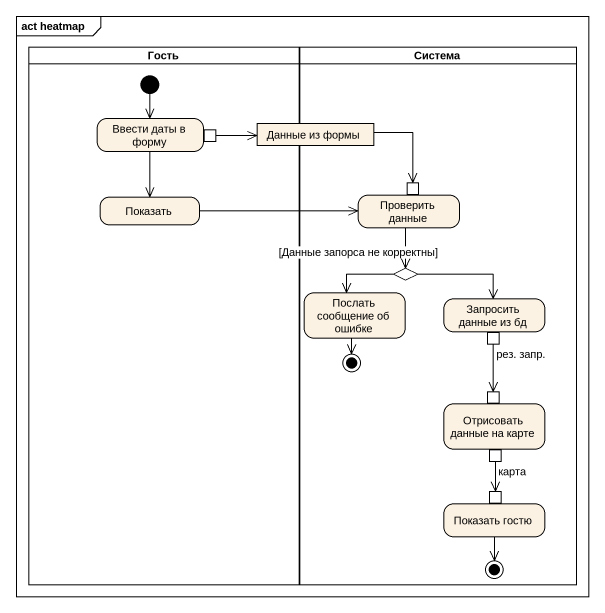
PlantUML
@startuml
mainframe act heatmap
hide empty description
state Гость <<partition>> {
  state "Ввести даты в форму" as Ввести_даты_в_форму {
    state pin1 <<outputPin>>
  }
  state Показать
  [*] --> Ввести_даты_в_форму
}
state Система <<partition>> {
  state "Проверить данные" as Проверить_данные {
    state pin2 <<inputPin>>
  }
  state choice1 <<choice>>
  state "Послать сообщение об ошибке" as Послать_сообщение_об_ошибке
  state "Запросить данные из бд" as Запросить_данные_из_бд {
    state "рез. запр." as рез_запр <<outputPin>>
  }
  state final1 <<end>>
  state "Отрисовать данные на карте" as Отрисовать_данные_на_карте {
    state pin3 <<inputPin>>
    state карта <<outputPin>>
  }
  state "Показать гостю" as Показать_гостю {
    state pin4 <<inputPin>>
  }
  state final2 <<end>>
}
state "Данные из формы" as Данные_из_формы <<object>>
Ввести_даты_в_форму --> Показать
pin1 -right-> Данные_из_формы
Данные_из_формы -right-> pin2
Показать -right-> Проверить_данные
Проверить_данные --> choice1
choice1 --> Послать_сообщение_об_ошибке : [Данные запорса не корректны]
choice1 -right-> Запросить_данные_из_бд
Послать_сообщение_об_ошибке --> final1
рез_запр --> pin3
карта --> pin4
Показать_гостю --> final2
@enduml
